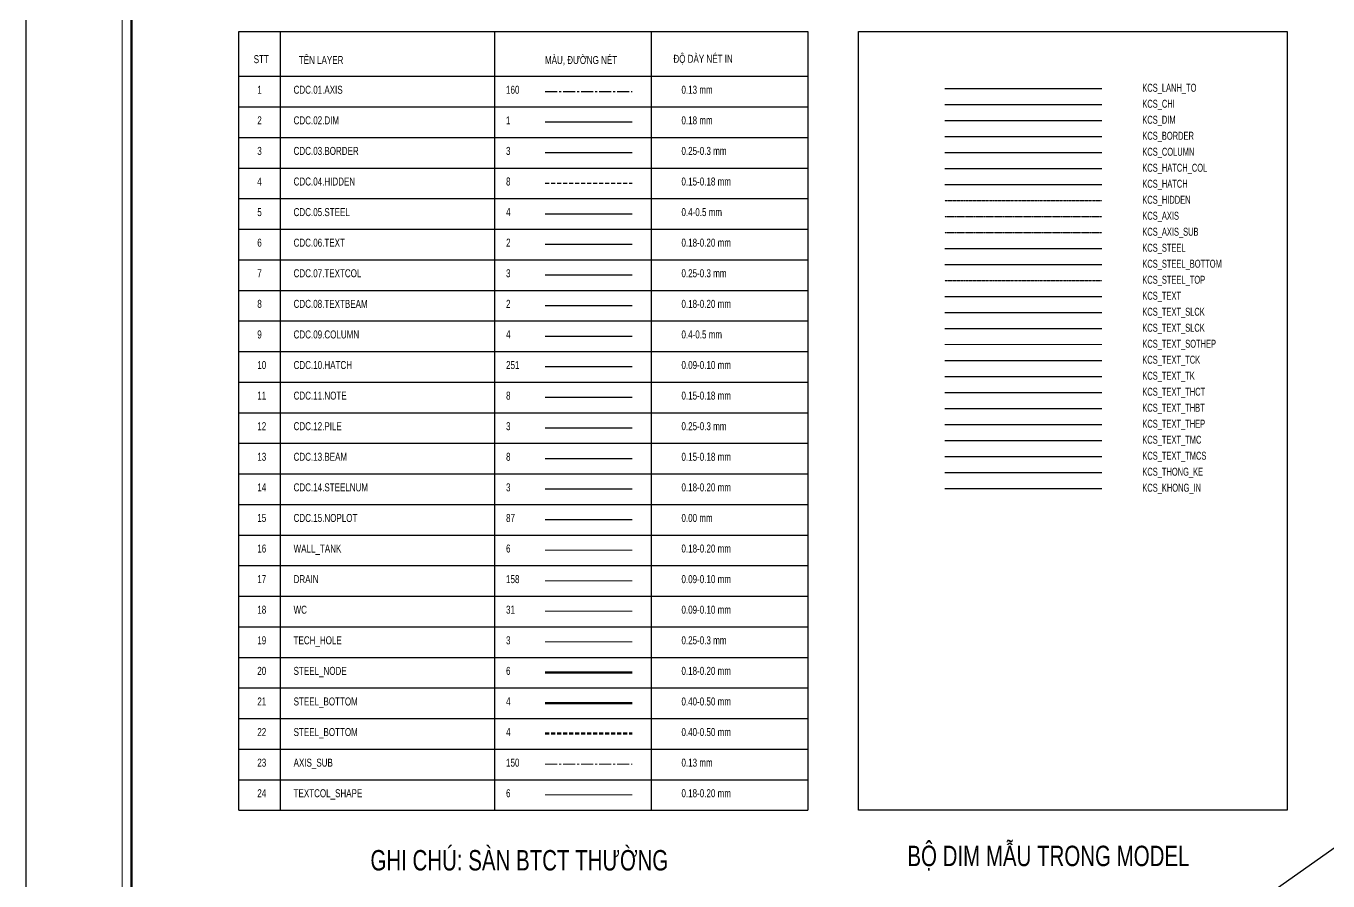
# Model space of a CAD drawing. Header units: inches. Extents: x -21470 to 62630, y -81050 to 4288.
# Drawn here: x -21470 to 19204, y -53217 to -26497 of the extents above; entities that cross this region are included whole.
import ezdxf
from ezdxf.enums import TextEntityAlignment as Align

# ---------------------------------------------------------------- set-up
doc = ezdxf.new("R2010")
doc.units = ezdxf.units.IN
doc.header["$MEASUREMENT"] = 0
for name, pattern in [('CENTER', [2, 1.25, -0.25, 0.25, -0.25]), ('CENTER2', [1.125, 0.75, -0.125, 0.125, -0.125]), ('DASHED2', [0.375, 0.25, -0.125]), ('HIDDEN', [0.375, 0.25, -0.125])]:
    doc.linetypes.add(name, pattern=pattern)
doc.layers.get('DEFPOINTS').update_dxf_attribs({"color": 87})
for name, color, linetype in [('01.AXIS', 160, 'CENTER2'), ('02.DIM', 8, 'Continuous'), ('03.BORDER', 3, 'Continuous'), ('04.HIDDEN', 8, 'HIDDEN'), ('05.STEEL', 4, 'Continuous'), ('06.TEXT', 2, 'Continuous'), ('07.TEXTCOL', 3, 'Continuous'), ('08.TEXTBEAM', 2, 'Continuous'), ('09.COLUMN', 4, 'Continuous'), ('10.HATCH', 9, 'Continuous'), ('11.NOTE', 8, 'Continuous'), ('12.PILE', 3, 'Continuous'), ('13.BEAM', 8, 'Continuous'), ('14.STEELNUM', 2, 'Continuous'), ('15.NOPLOT', 87, 'Continuous'), ('KCS_AXIS', 5, 'CENTER'), ('KCS_AXIS_SUB', 5, 'CENTER'), ('KCS_BORDER', 2, 'Continuous'), ('KCS_CHI', 8, 'Continuous'), ('KCS_COLUMN', 4, 'Continuous'), ('KCS_DIM', 8, 'Continuous'), ('KCS_HATCH', 253, 'Continuous'), ('KCS_HATCH_COL', 8, 'Continuous'), ('KCS_HIDDEN', 8, 'HIDDEN'), ('KCS_LANH_TO', 3, 'Continuous'), ('KCS_STEEL', 4, 'Continuous'), ('KCS_STEEL_BOTTOM', 4, 'Continuous'), ('KCS_STEEL_TOP', 4, 'HIDDEN'), ('KCS_TEXT', 7, 'Continuous'), ('KCS_TEXT_SLCK', 3, 'Continuous'), ('KCS_TEXT_TCK', 4, 'Continuous'), ('KCS_TEXT_THBT', 2, 'Continuous'), ('KCS_TEXT_THCT', 2, 'Continuous'), ('KCS_TEXT_THEP', 7, 'Continuous'), ('KCS_TEXT_TK', 2, 'Continuous'), ('KCS_TEXT_TMC', 4, 'Continuous'), ('KCS_TEXT_TMCS', 4, 'Continuous'), ('KCS_THONG_KE', 5, 'Continuous')]:
    doc.layers.add(name, color=color, linetype=linetype)
for name, color, linetype, lineweight in [('AXIS_SUB', 150, 'CENTER2', 13), ('DRAIN', 158, 'Continuous', 20), ('KCS_TEXT_SOTHEP', 2, 'Continuous', 20), ('KHUNGTEN', 7, 'Continuous', 20), ('STEEL_BOTTOM', 4, 'Continuous', 50), ('STEEL_NODE', 6, 'Continuous', 50), ('STEEL_TOP', 4, 'DASHED2', 50), ('TECH_HOLE', 3, 'Continuous', 20), ('TEXTCOL_SHAPE', 6, 'Continuous', 20), ('WALL_TANK', 6, 'Continuous', 20), ('WC', 31, 'Continuous', 13)]:
    doc.layers.add(name, color=color, linetype=linetype, lineweight=lineweight)
doc.layers.add('KCS_KHONG_IN', color=87, linetype='Continuous', plot=False)
doc.layers.add('KCS_Plotter', color=11, linetype='Continuous', plot=False)
doc.styles.add('KCS_SMTEXT', font='3t-unicode.shx', dxfattribs={"width": 0.7})
doc.styles.add('SMTEXT', font='3t-unicode.shx', dxfattribs={"width": 0.75})

# ---------------------------------------------------------------- blocks, each defined once
blk = doc.blocks.new('KHUNG TEN')
at = {"layer": 'DEFPOINTS', "color": 1, "ltscale": 0.2}
blk.add_lwpolyline([(0, 0), (0, 59400), (84100, 59400), (84100, 0), (0, 0)], close=True, dxfattribs=at)
at = {"layer": 'KHUNGTEN', "color": 8}
blk.add_lwpolyline([(75096, 1100), (83000, 1100), (83000, 58300), (3000, 58300), (3000, 1100), (75096, 1100)], dxfattribs=at)
at = {"layer": 'KHUNGTEN', "color": 255, "lineweight": 60}
blk.add_lwpolyline([(74900, 1400), (74900, 58000), (3300, 58000), (3300, 1400), (74900, 1400)], close=True, dxfattribs=at)

msp = doc.modelspace()

# ---------------------------------------------------------------- linework, layer by layer
at = {"layer": '01.AXIS', "ltscale": 500}
msp.add_line((-5254.1, -28538.7), (-2536.9, -28538.7), dxfattribs=at)
at = {"layer": '02.DIM'}
msp.add_line((-5254.1, -29494.6), (-2536.9, -29494.6), dxfattribs=at)
at = {"layer": '03.BORDER'}
for p, q in [((-14819.7, -26666.1), (2953.3, -26666.1)), ((-14819.7, -51009.5), (-14819.7, -26666.1)), ((-13518.6, -51009.5), (-13518.6, -26666.1)), ((-6821.5, -51009.5), (-6821.5, -26666.1)), ((-1934.1, -51009.5), (-1934.1, -26666.1)), ((2953.3, -26666.1), (2953.3, -51009.5)), ((-14819.7, -28067.1), (2953.3, -28067.1)), ((-5254.1, -30450.6), (-2536.9, -30450.6)), ((-14819.7, -51009.5), (2953.3, -51009.5))]:
    msp.add_line(p, q, dxfattribs=at)
msp.add_lwpolyline([(4541, -26666.1), (17926.3, -26666.1), (17926.3, -51009.5), (4541, -51009.5)], close=True, dxfattribs=at)
at = {"layer": '04.HIDDEN', "ltscale": 500}
msp.add_line((-5254.1, -31406.5), (-2536.9, -31406.5), dxfattribs=at)
at = {"layer": '05.STEEL'}
msp.add_line((-5254.1, -32362.4), (-2536.9, -32362.4), dxfattribs=at)
at = {"layer": '06.TEXT'}
msp.add_line((-5254.1, -33318.4), (-2536.9, -33318.4), dxfattribs=at)
at = {"layer": '07.TEXTCOL'}
msp.add_line((-5254.1, -34274.3), (-2536.9, -34274.3), dxfattribs=at)
at = {"layer": '08.TEXTBEAM'}
msp.add_line((-5254.1, -35230.2), (-2536.9, -35230.2), dxfattribs=at)
at = {"layer": '09.COLUMN'}
msp.add_line((-5254.1, -36186.2), (-2536.9, -36186.2), dxfattribs=at)
at = {"layer": '10.HATCH'}
msp.add_line((-5254.1, -37142.1), (-2536.9, -37142.1), dxfattribs=at)
at = {"layer": '11.NOTE', "ltscale": 1000}
for p, q in [((-14819.7, -29023.1), (2953.3, -29023.1)), ((-14819.7, -29979), (2953.3, -29979)), ((-14819.7, -30934.9), (2953.3, -30934.9)), ((-14819.7, -31890.9), (2953.3, -31890.9)), ((-14819.7, -32846.8), (2953.3, -32846.8)), ((-14819.7, -33802.7), (2953.3, -33802.7)), ((-14819.7, -34758.7), (2953.3, -34758.7)), ((-14819.7, -35714.6), (2953.3, -35714.6)), ((-14819.7, -36670.5), (2953.3, -36670.5)), ((-14819.7, -37626.4), (2953.3, -37626.4)), ((-14819.7, -38582.4), (2953.3, -38582.4)), ((-14819.7, -39538.3), (2953.3, -39538.3)), ((-14819.7, -40494.2), (2953.3, -40494.2)), ((-14819.7, -41450.2), (2953.3, -41450.2)), ((-14819.7, -42406.1), (2953.3, -42406.1)), ((-14819.7, -43362), (2953.3, -43362)), ((-14819.7, -44318), (2953.3, -44318)), ((-14819.7, -45273.9), (2953.3, -45273.9)), ((-14819.7, -46229.8), (2953.3, -46229.8)), ((-14819.7, -47185.8), (2953.3, -47185.8)), ((-14819.7, -48141.7), (2953.3, -48141.7)), ((-14819.7, -49097.6), (2953.3, -49097.6)), ((-14819.7, -50053.6), (2953.3, -50053.6))]:
    msp.add_line(p, q, dxfattribs=at)
at = {"layer": '11.NOTE'}
msp.add_line((-5254.1, -38098), (-2536.9, -38098), dxfattribs=at)
at = {"layer": '12.PILE'}
msp.add_line((-5254.1, -39054), (-2536.9, -39054), dxfattribs=at)
at = {"layer": '13.BEAM', "ltscale": 500}
msp.add_line((-5254.1, -40009.9), (-2536.9, -40009.9), dxfattribs=at)
at = {"layer": '14.STEELNUM'}
msp.add_line((-5254.1, -40965.8), (-2536.9, -40965.8), dxfattribs=at)
at = {"layer": '15.NOPLOT'}
msp.add_line((-5254.1, -41921.8), (-2536.9, -41921.8), dxfattribs=at)
at = {"layer": 'AXIS_SUB', "ltscale": 500}
msp.add_line((-5254.1, -49569.2), (-2536.9, -49569.2), dxfattribs=at)
at = {"layer": 'DRAIN'}
msp.add_line((-5254.1, -43833.6), (-2536.9, -43833.6), dxfattribs=at)
at = {"layer": 'KCS_AXIS'}
msp.add_line((7238.2, -32453), (12139.7, -32453), dxfattribs=at)
at = {"layer": 'KCS_AXIS_SUB'}
msp.add_line((7238.2, -32953), (12139.7, -32953), dxfattribs=at)
at = {"layer": 'KCS_BORDER'}
msp.add_line((7238.2, -29953), (12139.7, -29953), dxfattribs=at)
at = {"layer": 'KCS_CHI'}
for p, q in [((7238.2, -28953), (12139.7, -28953)), ((7238.2, -35453), (12139.7, -35453))]:
    msp.add_line(p, q, dxfattribs=at)
at = {"layer": 'KCS_COLUMN'}
msp.add_line((7238.2, -30453), (12139.7, -30453), dxfattribs=at)
at = {"layer": 'KCS_DIM'}
msp.add_line((7238.2, -29453), (12139.7, -29453), dxfattribs=at)
at = {"layer": 'KCS_HATCH'}
msp.add_line((7238.2, -31453), (12139.7, -31453), dxfattribs=at)
at = {"layer": 'KCS_HATCH_COL'}
msp.add_line((7238.2, -30953), (12139.7, -30953), dxfattribs=at)
at = {"layer": 'KCS_HIDDEN'}
msp.add_line((7238.2, -31953), (12139.7, -31953), dxfattribs=at)
at = {"layer": 'KCS_KHONG_IN'}
msp.add_line((7238.2, -40953), (12139.7, -40953), dxfattribs=at)
at = {"layer": 'KCS_LANH_TO'}
msp.add_line((7238.2, -28453), (12139.7, -28453), dxfattribs=at)
at = {"layer": 'KCS_Plotter'}
msp.add_line((62630.2, -21650.3), (-21469.8, -81050.3), dxfattribs=at)
at = {"layer": 'KCS_STEEL'}
msp.add_line((7238.2, -33453), (12139.7, -33453), dxfattribs=at)
at = {"layer": 'KCS_STEEL_BOTTOM'}
msp.add_line((7238.2, -33953), (12139.7, -33953), dxfattribs=at)
at = {"layer": 'KCS_STEEL_TOP'}
msp.add_line((7238.2, -34453), (12139.7, -34453), dxfattribs=at)
at = {"layer": 'KCS_TEXT'}
msp.add_line((7238.2, -34953), (12139.7, -34953), dxfattribs=at)
at = {"layer": 'KCS_TEXT_SLCK'}
msp.add_line((7238.2, -35953), (12139.7, -35953), dxfattribs=at)
at = {"layer": 'KCS_TEXT_SOTHEP'}
msp.add_line((7238.2, -36453), (12139.7, -36453), dxfattribs=at)
at = {"layer": 'KCS_TEXT_TCK'}
msp.add_line((7238.2, -36953), (12139.7, -36953), dxfattribs=at)
at = {"layer": 'KCS_TEXT_THBT'}
msp.add_line((7238.2, -38453), (12139.7, -38453), dxfattribs=at)
at = {"layer": 'KCS_TEXT_THCT'}
msp.add_line((7238.2, -37953), (12139.7, -37953), dxfattribs=at)
at = {"layer": 'KCS_TEXT_THEP'}
msp.add_line((7238.2, -38953), (12139.7, -38953), dxfattribs=at)
at = {"layer": 'KCS_TEXT_TK'}
msp.add_line((7238.2, -37453), (12139.7, -37453), dxfattribs=at)
at = {"layer": 'KCS_TEXT_TMC'}
msp.add_line((7238.2, -39453), (12139.7, -39453), dxfattribs=at)
at = {"layer": 'KCS_TEXT_TMCS'}
msp.add_line((7238.2, -39953), (12139.7, -39953), dxfattribs=at)
at = {"layer": 'KCS_THONG_KE'}
msp.add_line((7238.2, -40453), (12139.7, -40453), dxfattribs=at)
at = {"layer": 'STEEL_BOTTOM', "ltscale": 500}
msp.add_line((-5254.1, -47657.4), (-2536.9, -47657.4), dxfattribs=at)
at = {"layer": 'STEEL_NODE'}
msp.add_line((-5254.1, -46701.4), (-2536.9, -46701.4), dxfattribs=at)
at = {"layer": 'STEEL_TOP', "ltscale": 500}
msp.add_line((-5254.1, -48613.3), (-2536.9, -48613.3), dxfattribs=at)
at = {"layer": 'TECH_HOLE'}
msp.add_line((-5254.1, -45745.5), (-2536.9, -45745.5), dxfattribs=at)
at = {"layer": 'TEXTCOL_SHAPE'}
msp.add_line((-5254.1, -50525.2), (-2536.9, -50525.2), dxfattribs=at)
at = {"layer": 'WALL_TANK'}
msp.add_line((-5254.1, -42877.7), (-2536.9, -42877.7), dxfattribs=at)
at = {"layer": 'WC'}
msp.add_line((-5254.1, -44789.6), (-2536.9, -44789.6), dxfattribs=at)

# ---------------------------------------------------------------- block references
at = {"layer": '06.TEXT'}
msp.add_blockref('KHUNG TEN', (-21469.8, -81050.3), dxfattribs=at)

# ---------------------------------------------------------------- texts
at = {"layer": '01.AXIS', "style": 'SMTEXT', "width": 0.75}
for s, p in [('1', (-14244.8, -28613.6)), ('CDC.01.AXIS', (-13110.6, -28613.6)), ('160', (-6473.3, -28613.6)), ('0.13 mm', (-993.6, -28613.6))]:
    msp.add_text(s, height=250, dxfattribs=at).set_placement(p)
at = {"layer": '02.DIM', "style": 'SMTEXT', "width": 0.75}
for s, p in [('2', (-14244.8, -29569.6)), ('CDC.02.DIM', (-13110.6, -29569.6)), ('1', (-6473.3, -29569.6)), ('0.18 mm', (-993.6, -29569.6))]:
    msp.add_text(s, height=250, dxfattribs=at).set_placement(p)
at = {"layer": '03.BORDER', "style": 'SMTEXT', "width": 0.75}
for s, p in [('3', (-14244.8, -30525.5)), ('CDC.03.BORDER', (-13110.6, -30525.5)), ('3', (-6473.3, -30525.5)), ('0.25-0.3 mm', (-993.6, -30525.5))]:
    msp.add_text(s, height=250, dxfattribs=at).set_placement(p)
at = {"layer": '04.HIDDEN', "style": 'SMTEXT', "width": 0.75}
for s, p in [('4', (-14244.8, -31481.4)), ('CDC.04.HIDDEN', (-13110.6, -31481.4)), ('8', (-6473.3, -31481.4)), ('0.15-0.18 mm', (-993.6, -31481.4))]:
    msp.add_text(s, height=250, dxfattribs=at).set_placement(p)
at = {"layer": '05.STEEL', "style": 'SMTEXT', "width": 0.75}
for s, p in [('5', (-14244.8, -32437.4)), ('CDC.05.STEEL', (-13110.6, -32437.4)), ('4', (-6473.3, -32437.4)), ('0.4-0.5 mm', (-993.6, -32437.4))]:
    msp.add_text(s, height=250, dxfattribs=at).set_placement(p)
at = {"layer": '06.TEXT', "style": 'SMTEXT', "width": 0.75}
msp.add_text('STT', height=250, dxfattribs=at).set_placement((-14357.8, -27532.6), align=Align.MIDDLE_LEFT)
for s, height, p in [('TÊN LAYER', 250, (-12948.5, -27684.6)), ('MÀU, ĐƯỜNG NÉT', 250, (-5258, -27684.6)), ('ĐỘ DÀY NÉT IN', 250, (-1244.3, -27646.4)), ('6', 250, (-14244.8, -33393.3)), ('CDC.06.TEXT', 250, (-13110.6, -33393.3)), ('2', 250, (-6473.3, -33393.3)), ('0.18-0.20 mm', 250, (-993.6, -33393.3)), ('BỘ DIM MẪU TRONG MODEL', 637.795, (6064.6, -52753.2)), ('GHI CHÚ: SÀN BTCT THƯỜNG', 637.795, (-10710, -52889.1))]:
    msp.add_text(s, height=height, dxfattribs=at).set_placement(p)
at = {"layer": '07.TEXTCOL', "style": 'SMTEXT', "width": 0.75}
for s, p in [('7', (-14244.8, -34349.2)), ('CDC.07.TEXTCOL', (-13110.6, -34349.2)), ('3', (-6473.3, -34349.2)), ('0.25-0.3 mm', (-993.6, -34349.2))]:
    msp.add_text(s, height=250, dxfattribs=at).set_placement(p)
at = {"layer": '08.TEXTBEAM', "style": 'SMTEXT', "width": 0.75}
for s, p in [('8', (-14244.8, -35305.2)), ('CDC.08.TEXTBEAM', (-13110.6, -35305.2)), ('2', (-6473.3, -35305.2)), ('0.18-0.20 mm', (-993.6, -35305.2))]:
    msp.add_text(s, height=250, dxfattribs=at).set_placement(p)
at = {"layer": '09.COLUMN', "style": 'SMTEXT', "width": 0.75}
for s, p in [('9', (-14244.8, -36261.1)), ('CDC.09.COLUMN', (-13110.6, -36261.1)), ('4', (-6473.3, -36261.1)), ('0.4-0.5 mm', (-993.6, -36261.1))]:
    msp.add_text(s, height=250, dxfattribs=at).set_placement(p)
at = {"layer": '10.HATCH', "style": 'SMTEXT', "width": 0.75}
for s, p in [('10', (-14244.8, -37217)), ('CDC.10.HATCH', (-13110.6, -37217)), ('251', (-6473.3, -37217)), ('0.09-0.10 mm', (-993.6, -37217))]:
    msp.add_text(s, height=250, dxfattribs=at).set_placement(p)
at = {"layer": '11.NOTE', "style": 'SMTEXT', "width": 0.75}
for s, p in [('11', (-14244.8, -38173)), ('CDC.11.NOTE', (-13110.6, -38173)), ('8', (-6473.3, -38173)), ('0.15-0.18 mm', (-993.6, -38173))]:
    msp.add_text(s, height=250, dxfattribs=at).set_placement(p)
at = {"layer": '12.PILE', "style": 'SMTEXT', "width": 0.75}
for s, p in [('12', (-14244.8, -39128.9)), ('CDC.12.PILE', (-13110.6, -39128.9)), ('3', (-6473.3, -39128.9)), ('0.25-0.3 mm', (-993.6, -39128.9))]:
    msp.add_text(s, height=250, dxfattribs=at).set_placement(p)
at = {"layer": '13.BEAM', "style": 'SMTEXT', "width": 0.75}
for s, p in [('13', (-14244.8, -40084.8)), ('CDC.13.BEAM', (-13110.6, -40084.8)), ('8', (-6473.3, -40084.8)), ('0.15-0.18 mm', (-993.6, -40084.8))]:
    msp.add_text(s, height=250, dxfattribs=at).set_placement(p)
at = {"layer": '14.STEELNUM', "style": 'SMTEXT', "width": 0.75}
for s, p in [('14', (-14244.8, -41040.8)), ('CDC.14.STEELNUM', (-13110.6, -41040.8)), ('3', (-6473.3, -41040.8)), ('0.18-0.20 mm', (-993.6, -41040.8))]:
    msp.add_text(s, height=250, dxfattribs=at).set_placement(p)
at = {"layer": '15.NOPLOT', "style": 'SMTEXT', "width": 0.75}
for s, p in [('15', (-14244.8, -41996.7)), ('CDC.15.NOPLOT', (-13110.6, -41996.7)), ('87', (-6473.3, -41996.7)), ('0.00 mm', (-993.6, -41996.7))]:
    msp.add_text(s, height=250, dxfattribs=at).set_placement(p)
at = {"layer": 'AXIS_SUB', "style": 'SMTEXT', "width": 0.75}
for s, p in [('23', (-14244.8, -49644.2)), ('AXIS_SUB', (-13110.6, -49644.2)), ('150', (-6473.3, -49644.2)), ('0.13 mm', (-993.6, -49644.2))]:
    msp.add_text(s, height=250, dxfattribs=at).set_placement(p)
at = {"layer": 'DRAIN', "style": 'SMTEXT', "width": 0.75}
for s, p in [('17', (-14244.8, -43908.6)), ('DRAIN', (-13110.6, -43908.6)), ('158', (-6473.3, -43908.6)), ('0.09-0.10 mm', (-993.6, -43908.6))]:
    msp.add_text(s, height=250, dxfattribs=at).set_placement(p)
at = {"layer": 'KCS_AXIS', "style": 'KCS_SMTEXT', "width": 0.7}
msp.add_text('KCS_AXIS', height=250, dxfattribs=at).set_placement((13404.5, -32551.6))
at = {"layer": 'KCS_AXIS_SUB', "style": 'KCS_SMTEXT', "width": 0.7}
msp.add_text('KCS_AXIS_SUB', height=250, dxfattribs=at).set_placement((13404.5, -33051.6))
at = {"layer": 'KCS_BORDER', "style": 'KCS_SMTEXT', "width": 0.7}
for s, p in [('KCS_BORDER', (13404.5, -30051.6)), ('KCS_COLUMN', (13404.5, -30551.6)), ('KCS_HATCH_COL', (13404.5, -31051.6))]:
    msp.add_text(s, height=250, dxfattribs=at).set_placement(p)
at = {"layer": 'KCS_CHI', "style": 'KCS_SMTEXT', "width": 0.7}
for s, p in [('KCS_CHI', (13404.5, -29051.6)), ('KCS_TEXT_SLCK', (13404.5, -35551.6))]:
    msp.add_text(s, height=250, dxfattribs=at).set_placement(p)
at = {"layer": 'KCS_DIM', "style": 'KCS_SMTEXT', "width": 0.7}
msp.add_text('KCS_DIM', height=250, dxfattribs=at).set_placement((13404.5, -29551.6))
at = {"layer": 'KCS_HATCH', "style": 'KCS_SMTEXT', "width": 0.7}
msp.add_text('KCS_HATCH', height=250, dxfattribs=at).set_placement((13404.5, -31551.6))
at = {"layer": 'KCS_HIDDEN', "style": 'KCS_SMTEXT', "width": 0.7}
msp.add_text('KCS_HIDDEN', height=250, dxfattribs=at).set_placement((13404.5, -32051.6))
at = {"layer": 'KCS_KHONG_IN', "style": 'KCS_SMTEXT', "width": 0.7}
msp.add_text('KCS_KHONG_IN', height=250, dxfattribs=at).set_placement((13404.5, -41051.6))
at = {"layer": 'KCS_LANH_TO', "style": 'KCS_SMTEXT', "width": 0.7}
msp.add_text('KCS_LANH_TO', height=250, dxfattribs=at).set_placement((13404.5, -28551.6))
at = {"layer": 'KCS_STEEL', "style": 'KCS_SMTEXT', "width": 0.7}
msp.add_text('KCS_STEEL', height=250, dxfattribs=at).set_placement((13404.5, -33551.6))
at = {"layer": 'KCS_STEEL_BOTTOM', "style": 'KCS_SMTEXT', "width": 0.7}
msp.add_text('KCS_STEEL_BOTTOM', height=250, dxfattribs=at).set_placement((13404.5, -34051.6))
at = {"layer": 'KCS_STEEL_TOP', "style": 'KCS_SMTEXT', "width": 0.7}
msp.add_text('KCS_STEEL_TOP', height=250, dxfattribs=at).set_placement((13404.5, -34551.6))
at = {"layer": 'KCS_TEXT', "style": 'KCS_SMTEXT', "width": 0.7}
msp.add_text('KCS_TEXT', height=250, dxfattribs=at).set_placement((13404.5, -35051.6))
at = {"layer": 'KCS_TEXT_SLCK', "style": 'KCS_SMTEXT', "width": 0.7}
msp.add_text('KCS_TEXT_SLCK', height=250, dxfattribs=at).set_placement((13404.5, -36051.6))
at = {"layer": 'KCS_TEXT_SOTHEP', "style": 'KCS_SMTEXT', "width": 0.7}
msp.add_text('KCS_TEXT_SOTHEP', height=250, dxfattribs=at).set_placement((13404.5, -36551.6))
at = {"layer": 'KCS_TEXT_TCK', "style": 'KCS_SMTEXT', "width": 0.7}
msp.add_text('KCS_TEXT_TCK', height=250, dxfattribs=at).set_placement((13404.5, -37051.6))
at = {"layer": 'KCS_TEXT_THBT', "style": 'KCS_SMTEXT', "width": 0.7}
msp.add_text('KCS_TEXT_THBT', height=250, dxfattribs=at).set_placement((13404.5, -38551.6))
at = {"layer": 'KCS_TEXT_THCT', "style": 'KCS_SMTEXT', "width": 0.7}
msp.add_text('KCS_TEXT_THCT', height=250, dxfattribs=at).set_placement((13404.5, -38051.6))
at = {"layer": 'KCS_TEXT_THEP', "style": 'KCS_SMTEXT', "width": 0.7}
msp.add_text('KCS_TEXT_THEP', height=250, dxfattribs=at).set_placement((13404.5, -39051.6))
at = {"layer": 'KCS_TEXT_TK', "style": 'KCS_SMTEXT', "width": 0.7}
msp.add_text('KCS_TEXT_TK', height=250, dxfattribs=at).set_placement((13404.5, -37551.6))
at = {"layer": 'KCS_TEXT_TMC', "style": 'KCS_SMTEXT', "width": 0.7}
msp.add_text('KCS_TEXT_TMC', height=250, dxfattribs=at).set_placement((13404.5, -39551.6))
at = {"layer": 'KCS_TEXT_TMCS', "style": 'KCS_SMTEXT', "width": 0.7}
msp.add_text('KCS_TEXT_TMCS', height=250, dxfattribs=at).set_placement((13404.5, -40051.6))
at = {"layer": 'KCS_THONG_KE', "style": 'KCS_SMTEXT', "width": 0.7}
msp.add_text('KCS_THONG_KE', height=250, dxfattribs=at).set_placement((13404.5, -40551.6))
at = {"layer": 'STEEL_BOTTOM', "style": 'SMTEXT', "width": 0.75}
for s, p in [('21', (-14244.8, -47732.3)), ('STEEL_BOTTOM', (-13110.6, -47732.3)), ('4', (-6473.3, -47732.3)), ('0.40-0.50 mm', (-993.6, -47732.3))]:
    msp.add_text(s, height=250, dxfattribs=at).set_placement(p)
at = {"layer": 'STEEL_NODE', "style": 'SMTEXT', "width": 0.75}
for s, p in [('20', (-14244.8, -46776.4)), ('STEEL_NODE', (-13110.6, -46776.4)), ('6', (-6473.3, -46776.4)), ('0.18-0.20 mm', (-993.6, -46776.4))]:
    msp.add_text(s, height=250, dxfattribs=at).set_placement(p)
at = {"layer": 'STEEL_TOP', "style": 'SMTEXT', "width": 0.75}
for s, p in [('22', (-14244.8, -48688.2)), ('STEEL_BOTTOM', (-13110.6, -48688.2)), ('4', (-6473.3, -48688.2)), ('0.40-0.50 mm', (-993.6, -48688.2))]:
    msp.add_text(s, height=250, dxfattribs=at).set_placement(p)
at = {"layer": 'TECH_HOLE', "style": 'SMTEXT', "width": 0.75}
for s, p in [('19', (-14244.8, -45820.4)), ('TECH_HOLE', (-13110.6, -45820.4)), ('3', (-6473.3, -45820.4)), ('0.25-0.3 mm', (-993.6, -45820.4))]:
    msp.add_text(s, height=250, dxfattribs=at).set_placement(p)
at = {"layer": 'TEXTCOL_SHAPE', "style": 'SMTEXT', "width": 0.75}
for s, p in [('24', (-14244.8, -50600.1)), ('TEXTCOL_SHAPE', (-13110.6, -50600.1)), ('6', (-6473.3, -50600.1)), ('0.18-0.20 mm', (-993.6, -50600.1))]:
    msp.add_text(s, height=250, dxfattribs=at).set_placement(p)
at = {"layer": 'WALL_TANK', "style": 'SMTEXT', "width": 0.75}
for s, p in [('16', (-14244.8, -42952.6)), ('WALL_TANK', (-13110.6, -42952.6)), ('6', (-6473.3, -42952.6)), ('0.18-0.20 mm', (-993.6, -42952.6))]:
    msp.add_text(s, height=250, dxfattribs=at).set_placement(p)
at = {"layer": 'WC', "style": 'SMTEXT', "width": 0.75}
for s, p in [('18', (-14244.8, -44864.5)), ('WC', (-13110.6, -44864.5)), ('31', (-6473.3, -44864.5)), ('0.09-0.10 mm', (-993.6, -44864.5))]:
    msp.add_text(s, height=250, dxfattribs=at).set_placement(p)

doc.saveas('drawing.dxf')
